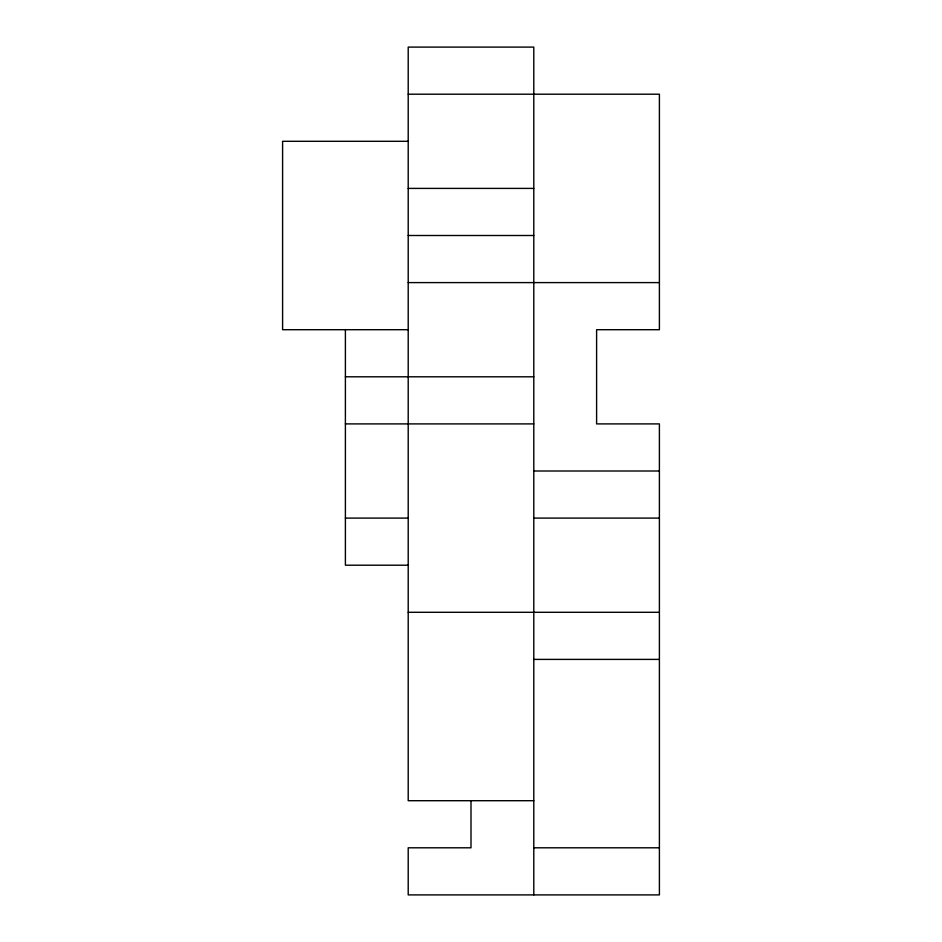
<?xml version="1.0" encoding="UTF-8"?>
<svg xmlns="http://www.w3.org/2000/svg" width="942" height="942" viewBox="0 0 942 942"><rect width="100%" height="100%" fill="white"/><g stroke="black" fill="none" stroke-linecap="round" stroke-linejoin="round"><path stroke-width="1.41" d="M408.204 94.2L659.4 94.2L659.4 329.7L596.604 329.7L596.604 423.9L659.4 423.9L659.4 894.9L408.204 894.9L408.204 847.8L471 847.8L471 800.7M408.204 141.3L282.6 141.3L282.6 329.7L408.204 329.7M408.204 188.4L533.796 188.4M408.204 235.5L533.796 235.5M408.204 282.6L659.4 282.6M345.396 376.8L533.796 376.8M345.396 423.9L533.796 423.9M533.796 471L659.4 471M345.396 518.1L408.204 518.1M533.796 518.1L659.4 518.1M408.204 565.2L345.396 565.2L345.396 329.7M408.204 612.3L659.4 612.3M533.796 659.4L659.4 659.4M533.796 800.7L408.204 800.7L408.204 47.1L533.796 47.1L533.796 894.9M533.796 847.8L659.4 847.8"/></g></svg>
